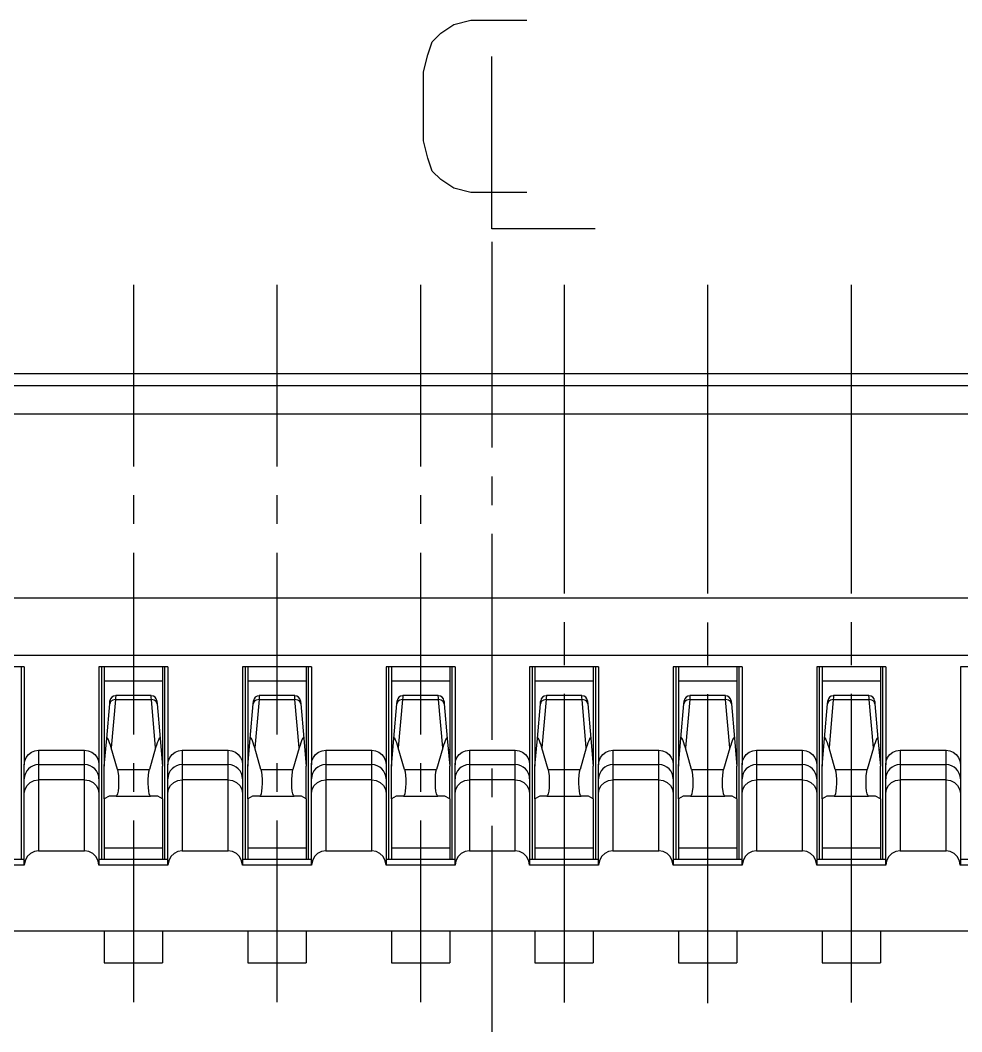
# Model space of a CAD drawing. Extents: x 0 to 420, y 0 to 297.
# Drawn here: x 69.46 to 85.86, y 126.57 to 144.18 of the extents above; entities that cross this region are included whole.
import ezdxf

# ---------------------------------------------------------------- set-up
doc = ezdxf.new("R2010")
doc.units = 0
doc.layers.add('541324033_sd', color=7, linetype='CONTINUOUS')

msp = doc.modelspace()

# ---------------------------------------------------------------- linework, layer by layer
at = {"layer": '541324033_sd', "color": 7}
for points in [[(76.782907, 143.9516), (77.007781, 144.102306)], [(77.007781, 144.102306), (77.307755, 144.176813)], [(77.307755, 144.176813), (78.282774, 144.176813)], [(76.632709, 143.80174), (76.782907, 143.9516)], [(76.557695, 143.576528), (76.632709, 143.80174)], [(76.482934, 143.276808), (76.557695, 143.576528)], [(79.469713, 140.546315), (77.669534, 140.546315), (77.669534, 143.546048)], [(76.482934, 142.077085), (76.482934, 143.276808)], [(76.557695, 141.777366), (76.482934, 142.077085)], [(76.782907, 141.402293), (76.632709, 141.552153), (76.557695, 141.777366)], [(77.007781, 141.251587), (76.782907, 141.402293)], [(77.307755, 141.17708), (77.007781, 141.251587)], [(78.282774, 141.17708), (77.307755, 141.17708)], [(77.680456, 136.738018), (77.680456, 140.321103)], [(71.430379, 139.570958), (71.430379, 136.409512)], [(73.930325, 139.570958), (73.930325, 136.409512)], [(76.430356, 139.570958), (76.430356, 136.409512)], [(78.930303, 139.570958), (78.930303, 134.201411)], [(81.430249, 139.570958), (81.430249, 134.196331)], [(83.930619, 139.570958), (83.930619, 134.201411)], [(117.780352, 138.021562), (37.580645, 138.021562)], [(26.680517, 137.820902), (128.680312, 137.820902)], [(127.680401, 137.32137), (27.680681, 137.32137)], [(77.680456, 135.738107), (77.680456, 136.237639)], [(71.430379, 135.909134), (71.430379, 135.409601)], [(73.930325, 135.909134), (73.930325, 135.409601)], [(76.430356, 135.909134), (76.430356, 135.409601)], [(77.680456, 131.654644), (77.680456, 135.237729)], [(71.430379, 134.909223), (71.430379, 131.747777)], [(73.930325, 134.909223), (73.930325, 131.747777)], [(76.430356, 134.909223), (76.430356, 131.747777)], [(37.055459, 134.120978), (118.305284, 134.120978)], [(78.930303, 133.701032), (78.930303, 132.950888)], [(81.430249, 133.695952), (81.430249, 132.945808)], [(83.930619, 133.701032), (83.930619, 132.950888)], [(117.704999, 133.121067), (37.655406, 133.121067)], [(69.530379, 132.921254), (68.330486, 132.921254)], [(69.480426, 129.571003), (69.480426, 132.921254)], [(69.530379, 132.921254), (69.530379, 131.219459)], [(72.030325, 132.921254), (70.830432, 132.921254)], [(70.830432, 132.921254), (70.830432, 131.219459)], [(70.880385, 129.571003), (70.880385, 132.921254)], [(70.923057, 132.921254), (70.923057, 132.676568)], [(71.938039, 132.921254), (71.938039, 132.676568)], [(71.980372, 129.571003), (71.980372, 132.921254)], [(72.030325, 132.921254), (72.030325, 131.219459)], [(74.530272, 132.921254), (73.330379, 132.921254)], [(73.330379, 132.921254), (73.330379, 131.219459)], [(73.380332, 129.571003), (73.380332, 132.921254)], [(73.423004, 132.921254), (73.423004, 132.676568)], [(74.437985, 132.921254), (74.437985, 132.676568)], [(74.480318, 129.571003), (74.480318, 132.921254)], [(74.530272, 132.921254), (74.530272, 131.219459)], [(77.030641, 132.921254), (75.83041, 132.921254)], [(75.83041, 132.921254), (75.83041, 131.219459)], [(75.880363, 129.571003), (75.880363, 132.921254)], [(75.92295, 132.921254), (75.92295, 132.676568)], [(76.938016, 132.921254), (76.938016, 132.676568)], [(76.98035, 129.571003), (76.98035, 132.921254)], [(77.030641, 132.921254), (77.030641, 131.219459)], [(79.530588, 132.921254), (78.330356, 132.921254)], [(78.330356, 132.921254), (78.330356, 131.219459)], [(78.380309, 129.571003), (78.380309, 132.921254)], [(78.422981, 132.921254), (78.422981, 132.676568)], [(79.437963, 132.921254), (79.437963, 132.676568)], [(79.480296, 129.571003), (79.480296, 132.921254)], [(79.530588, 132.921254), (79.530588, 131.219459)], [(82.030534, 132.921254), (80.830303, 132.921254)], [(80.830303, 132.921254), (80.830303, 131.219459)], [(80.880256, 129.571003), (80.880256, 132.921254)], [(80.922928, 132.921254), (80.922928, 132.676568)], [(81.937909, 132.921254), (81.937909, 132.676568)], [(81.980242, 129.571003), (81.980242, 132.921254)], [(82.030534, 132.921254), (82.030534, 131.219459)], [(84.530565, 132.921254), (83.330334, 132.921254)], [(83.330334, 132.921254), (83.330334, 131.219459)], [(83.380626, 129.571003), (83.380626, 132.921254)], [(83.422959, 132.921254), (83.422959, 132.676568)], [(84.43794, 132.921254), (84.43794, 132.676568)], [(84.480612, 129.571003), (84.480612, 132.921254)], [(84.530565, 132.921254), (84.530565, 131.219459)], [(87.030342, 132.921254), (85.830619, 132.921254)], [(85.830619, 132.921254), (85.830619, 131.219459)], [(70.923057, 132.676568), (70.923057, 131.483618)], [(70.923057, 132.676568), (71.938039, 132.676568)], [(71.938039, 132.676568), (71.938039, 131.483618)], [(73.423004, 132.676568), (73.423004, 131.483618)], [(73.423004, 132.676568), (74.437985, 132.676568)], [(74.437985, 132.676568), (74.437985, 131.483618)], [(75.92295, 132.676568), (75.92295, 131.483618)], [(75.92295, 132.676568), (76.938016, 132.676568)], [(76.938016, 132.676568), (76.938016, 131.483618)], [(78.422981, 132.676568), (78.422981, 131.483618)], [(78.422981, 132.676568), (79.437963, 132.676568)], [(79.437963, 132.676568), (79.437963, 131.483618)], [(80.922928, 132.676568), (80.922928, 131.483618)], [(80.922928, 132.676568), (81.937909, 132.676568)], [(81.937909, 132.676568), (81.937909, 131.483618)], [(83.422959, 132.676568), (83.422959, 131.483618)], [(83.422959, 132.676568), (84.43794, 132.676568)], [(84.43794, 132.676568), (84.43794, 131.483618)], [(71.122108, 132.421722), (71.121516, 132.414102), (71.120161, 132.391242), (71.117536, 132.354836)], [(71.738988, 132.421722), (71.122108, 132.421722)], [(71.74356, 132.354836), (71.740935, 132.391242), (71.739242, 132.414102), (71.738988, 132.421722)], [(73.622139, 132.421722), (73.621462, 132.414102), (73.620107, 132.391242), (73.617483, 132.354836)], [(74.238934, 132.421722), (73.622139, 132.421722)], [(74.243591, 132.354836), (74.240882, 132.391242), (74.239273, 132.414102), (74.238934, 132.421722)], [(76.122086, 132.421722), (76.121408, 132.414102), (76.120138, 132.391242), (76.117429, 132.354836)], [(76.738881, 132.421722), (76.122086, 132.421722)], [(76.743537, 132.354836), (76.740913, 132.391242), (76.739219, 132.414102), (76.738881, 132.421722)], [(78.622032, 132.421722), (78.621439, 132.414102), (78.620085, 132.391242), (78.61746, 132.354836)], [(79.238912, 132.421722), (78.622032, 132.421722)], [(78.930303, 132.451356), (78.930303, 127.080962)], [(79.243484, 132.354836), (79.240859, 132.391242), (79.239166, 132.414102), (79.238912, 132.421722)], [(81.122063, 132.421722), (81.121386, 132.414102), (81.120031, 132.391242), (81.117407, 132.354836)], [(81.738858, 132.421722), (81.122063, 132.421722)], [(81.430249, 132.446276), (81.430249, 127.070802)], [(81.743515, 132.354836), (81.740806, 132.391242), (81.739197, 132.414102), (81.738858, 132.421722)], [(83.62201, 132.421722), (83.621671, 132.414102), (83.620062, 132.391242), (83.617353, 132.354836)], [(84.238805, 132.421722), (83.62201, 132.421722)], [(83.930619, 132.451356), (83.930619, 127.080962)], [(84.243461, 132.354836), (84.240837, 132.391242), (84.239143, 132.414102), (84.238805, 132.421722)], [(70.965052, 131.673271), (71.017968, 132.276943)], [(71.117536, 132.354836), (71.069869, 132.345522), (71.033462, 132.316736), (71.017968, 132.276943)], [(71.017968, 132.276943), (71.02127, 132.316736), (71.022625, 132.329436)], [(71.117536, 132.354836), (71.043453, 131.510711)], [(71.117536, 132.354836), (71.74356, 132.354836)], [(71.817304, 131.510711), (71.74356, 132.354836)], [(71.843128, 132.276943), (71.82721, 132.316736), (71.791227, 132.345522), (71.74356, 132.354836)], [(71.838471, 132.329436), (71.839487, 132.316736), (71.843128, 132.276943)], [(71.843128, 132.276943), (71.895706, 131.673271)], [(73.464998, 131.673271), (73.517915, 132.276943)], [(73.617483, 132.354836), (73.5699, 132.345522), (73.533493, 132.316736), (73.517915, 132.276943)], [(73.517915, 132.276943), (73.521217, 132.316736), (73.522572, 132.329436)], [(73.617483, 132.354836), (73.543738, 131.510711)], [(73.617483, 132.354836), (74.243591, 132.354836)], [(74.317336, 131.510711), (74.243591, 132.354836)], [(74.343074, 132.276943), (74.327242, 132.316736), (74.291174, 132.345522), (74.243591, 132.354836)], [(74.338502, 132.329436), (74.339433, 132.316736), (74.343074, 132.276943)], [(74.343074, 132.276943), (74.395652, 131.673271)], [(75.965029, 131.673271), (76.017946, 132.276943)], [(76.117429, 132.354836), (76.069846, 132.345522), (76.03344, 132.316736), (76.017946, 132.276943)], [(76.017946, 132.276943), (76.021248, 132.316736), (76.022518, 132.329436)], [(76.117429, 132.354836), (76.043685, 131.510711)], [(76.117429, 132.354836), (76.743537, 132.354836)], [(76.817282, 131.510711), (76.743537, 132.354836)], [(76.843105, 132.276943), (76.827188, 132.316736), (76.79112, 132.345522), (76.743537, 132.354836)], [(76.838449, 132.329436), (76.839803, 132.316736), (76.843105, 132.276943)], [(76.843105, 132.276943), (76.896022, 131.673271)], [(78.464976, 131.673271), (78.517892, 132.276943)], [(78.61746, 132.354836), (78.569793, 132.345522), (78.533471, 132.316736), (78.517892, 132.276943)], [(78.517892, 132.276943), (78.521194, 132.316736), (78.522549, 132.329436)], [(78.61746, 132.354836), (78.543716, 131.510711)], [(78.61746, 132.354836), (79.243484, 132.354836)], [(79.317228, 131.510711), (79.243484, 132.354836)], [(79.343052, 132.276943), (79.327219, 132.316736), (79.291151, 132.345522), (79.243484, 132.354836)], [(79.338395, 132.329436), (79.33975, 132.316736), (79.343052, 132.276943)], [(79.343052, 132.276943), (79.395968, 131.673271)], [(80.964922, 131.673271), (81.017839, 132.276943)], [(81.117407, 132.354836), (81.069824, 132.345522), (81.033417, 132.316736), (81.017839, 132.276943)], [(81.017839, 132.276943), (81.021141, 132.316736), (81.022495, 132.329436)], [(81.117407, 132.354836), (81.043662, 131.510711)], [(81.117407, 132.354836), (81.743515, 132.354836)], [(81.817259, 131.510711), (81.743515, 132.354836)], [(81.842998, 132.276943), (81.827165, 132.316736), (81.791098, 132.345522), (81.743515, 132.354836)], [(81.838426, 132.329436), (81.839696, 132.316736), (81.842998, 132.276943)], [(81.842998, 132.276943), (81.895915, 131.673271)], [(83.464953, 131.673271), (83.51787, 132.276943)], [(83.617353, 132.354836), (83.56977, 132.345522), (83.533702, 132.316736), (83.51787, 132.276943)], [(83.51787, 132.276943), (83.521172, 132.316736), (83.522442, 132.329436)], [(83.617353, 132.354836), (83.543608, 131.510711)], [(83.617353, 132.354836), (84.243461, 132.354836)], [(84.317206, 131.510711), (84.243461, 132.354836)], [(84.343029, 132.276943), (84.327451, 132.316736), (84.291044, 132.345522), (84.243461, 132.354836)], [(84.338372, 132.329436), (84.339727, 132.316736), (84.343029, 132.276943)], [(84.343029, 132.276943), (84.395946, 131.673271)], [(71.131422, 130.67082), (71.006369, 130.67082), (70.923057, 130.623407), (70.923057, 131.192365), (70.965052, 131.673271)], [(71.043453, 131.510711), (71.029229, 131.558124), (71.015344, 131.599611), (71.00239, 131.634324), (70.990875, 131.661418), (70.980885, 131.679197), (70.973349, 131.686817), (70.967677, 131.685124), (70.965052, 131.673271)], [(71.895706, 131.673271), (71.893081, 131.685124), (71.887747, 131.686817), (71.880127, 131.679197), (71.870221, 131.661418), (71.858706, 131.634324), (71.845414, 131.599611), (71.831528, 131.558124), (71.817304, 131.510711)], [(71.895706, 131.673271), (71.938039, 131.192365)], [(73.631368, 130.67082), (73.5064, 130.67082), (73.423004, 130.623407), (73.423004, 131.192365), (73.464998, 131.673271)], [(73.543738, 131.510711), (73.529176, 131.558124), (73.51529, 131.599611), (73.502421, 131.634324), (73.490822, 131.661418), (73.480916, 131.679197), (73.473296, 131.686817), (73.467962, 131.685124), (73.464998, 131.673271)], [(74.395652, 131.673271), (74.393027, 131.685124), (74.387778, 131.686817), (74.380158, 131.679197), (74.370252, 131.661418), (74.358653, 131.634324), (74.345445, 131.599611), (74.33156, 131.558124), (74.317336, 131.510711)], [(74.395652, 131.673271), (74.437985, 131.192365)], [(76.131314, 130.67082), (76.006347, 130.67082), (75.92295, 130.623407), (75.92295, 131.192365), (75.965029, 131.673271)], [(76.043685, 131.510711), (76.029122, 131.558124), (76.015237, 131.599611), (76.002367, 131.634324), (75.990768, 131.661418), (75.980862, 131.679197), (75.973242, 131.686817), (75.967993, 131.685124), (75.965029, 131.673271)], [(76.896022, 131.673271), (76.893058, 131.685124), (76.887724, 131.686817), (76.880104, 131.679197), (76.870198, 131.661418), (76.858599, 131.634324), (76.84573, 131.599611), (76.831845, 131.558124), (76.817282, 131.510711)], [(76.896022, 131.673271), (76.938016, 131.192365)], [(78.631345, 130.67082), (78.506293, 130.67082), (78.422981, 130.623407), (78.422981, 131.192365), (78.464976, 131.673271)], [(78.543716, 131.510711), (78.529153, 131.558124), (78.515268, 131.599611), (78.502314, 131.634324), (78.490799, 131.661418), (78.480808, 131.679197), (78.473273, 131.686817), (78.467939, 131.685124), (78.464976, 131.673271)], [(79.395968, 131.673271), (79.393005, 131.685124), (79.387671, 131.686817), (79.380136, 131.679197), (79.370145, 131.661418), (79.35863, 131.634324), (79.345676, 131.599611), (79.331791, 131.558124), (79.317228, 131.510711)], [(79.395968, 131.673271), (79.437963, 131.192365)], [(81.131292, 130.67082), (81.006324, 130.67082), (80.922928, 130.623407), (80.922928, 131.192365), (80.964922, 131.673271)], [(81.043662, 131.510711), (81.029099, 131.558124), (81.015214, 131.599611), (81.002345, 131.634324), (80.990746, 131.661418), (80.98084, 131.679197), (80.97322, 131.686817), (80.967886, 131.685124), (80.964922, 131.673271)], [(81.895915, 131.673271), (81.892951, 131.685124), (81.887702, 131.686817), (81.880082, 131.679197), (81.870176, 131.661418), (81.858577, 131.634324), (81.845707, 131.599611), (81.831822, 131.558124), (81.817259, 131.510711)], [(81.895915, 131.673271), (81.937909, 131.192365)], [(83.631238, 130.67082), (83.506271, 130.67082), (83.422959, 130.623407), (83.422959, 131.192365), (83.464953, 131.673271)], [(83.543608, 131.510711), (83.529046, 131.558124), (83.515161, 131.599611), (83.502291, 131.634324), (83.490692, 131.661418), (83.480786, 131.679197), (83.473166, 131.686817), (83.467917, 131.685124), (83.464953, 131.673271)], [(84.395946, 131.673271), (84.392982, 131.685124), (84.387648, 131.686817), (84.380028, 131.679197), (84.370122, 131.661418), (84.358523, 131.634324), (84.345654, 131.599611), (84.331769, 131.558124), (84.317206, 131.510711)], [(84.395946, 131.673271), (84.43794, 131.192365)], [(69.530379, 131.219459), (69.53893, 131.284652), (69.564076, 131.345612), (69.603785, 131.397258), (69.655347, 131.437051), (69.715883, 131.462451), (69.780399, 131.470918)], [(69.780399, 131.470918), (70.580412, 131.470918)], [(69.780399, 131.470918), (69.780399, 131.221152)], [(70.580412, 131.470918), (70.645267, 131.462451), (70.70538, 131.437051), (70.757365, 131.397258), (70.797074, 131.345612), (70.821796, 131.284652), (70.830432, 131.219459)], [(70.580412, 131.221152), (70.580412, 131.470918)], [(70.923057, 131.483618), (70.948542, 131.483618)], [(70.923057, 131.483618), (70.923057, 131.192365)], [(71.151911, 131.138179), (71.043453, 131.510711)], [(71.817304, 131.510711), (71.708847, 131.138179)], [(71.912554, 131.483618), (71.938039, 131.483618), (71.938039, 131.192365)], [(72.030325, 131.219459), (72.038877, 131.284652), (72.064023, 131.345612), (72.103731, 131.397258), (72.155293, 131.437051), (72.215829, 131.462451), (72.280345, 131.470918)], [(72.280345, 131.470918), (73.080359, 131.470918)], [(72.280345, 131.470918), (72.280345, 131.221152)], [(73.080359, 131.470918), (73.145213, 131.462451), (73.205411, 131.437051), (73.257312, 131.397258), (73.29702, 131.345612), (73.321827, 131.284652), (73.330379, 131.219459)], [(73.080359, 131.221152), (73.080359, 131.470918)], [(73.423004, 131.483618), (73.448488, 131.483618)], [(73.423004, 131.483618), (73.423004, 131.192365)], [(73.651857, 131.138179), (73.543738, 131.510711)], [(74.317336, 131.510711), (74.208793, 131.138179)], [(74.412585, 131.483618), (74.437985, 131.483618), (74.437985, 131.192365)], [(74.530272, 131.219459), (74.538908, 131.284652), (74.564054, 131.345612), (74.603677, 131.397258), (74.655324, 131.437051), (74.715861, 131.462451), (74.780292, 131.470918)], [(74.780292, 131.470918), (75.58039, 131.470918)], [(74.780292, 131.470918), (74.780292, 131.221152)], [(75.58039, 131.470918), (75.64516, 131.462451), (75.705357, 131.437051), (75.757258, 131.397258), (75.796967, 131.345612), (75.821774, 131.284652), (75.83041, 131.219459)], [(75.58039, 131.221152), (75.58039, 131.470918)], [(75.92295, 131.483618), (75.948435, 131.483618)], [(75.92295, 131.483618), (75.92295, 131.192365)], [(76.151888, 131.138179), (76.043685, 131.510711)], [(76.817282, 131.510711), (76.708824, 131.138179)], [(76.912532, 131.483618), (76.938016, 131.483618), (76.938016, 131.192365)], [(77.030641, 131.219459), (77.038854, 131.284652), (77.064, 131.345612), (77.103709, 131.397258), (77.15527, 131.437051), (77.215807, 131.462451), (77.280323, 131.470918)], [(77.280323, 131.470918), (78.080336, 131.470918)], [(77.280323, 131.470918), (77.280323, 131.221152)], [(78.080336, 131.470918), (78.145191, 131.462451), (78.205388, 131.437051), (78.257289, 131.397258), (78.296998, 131.345612), (78.321805, 131.284652), (78.330356, 131.219459)], [(78.080336, 131.221152), (78.080336, 131.470918)], [(78.422981, 131.483618), (78.448466, 131.483618)], [(78.422981, 131.483618), (78.422981, 131.192365)], [(78.651835, 131.138179), (78.543716, 131.510711)], [(79.317228, 131.510711), (79.208771, 131.138179)], [(79.412478, 131.483618), (79.437963, 131.483618), (79.437963, 131.192365)], [(79.530588, 131.219459), (79.538885, 131.284652), (79.563946, 131.345612), (79.603655, 131.397258), (79.655556, 131.437051), (79.715753, 131.462451), (79.780269, 131.470918)], [(79.780269, 131.470918), (80.580283, 131.470918)], [(79.780269, 131.470918), (79.780269, 131.221152)], [(80.580283, 131.470918), (80.645137, 131.462451), (80.705335, 131.437051), (80.757235, 131.397258), (80.796944, 131.345612), (80.82209, 131.284652), (80.830303, 131.219459)], [(80.580283, 131.221152), (80.580283, 131.470918)], [(80.922928, 131.483618), (80.948412, 131.483618)], [(80.922928, 131.483618), (80.922928, 131.192365)], [(81.151781, 131.138179), (81.043662, 131.510711)], [(81.817259, 131.510711), (81.708717, 131.138179)], [(81.912509, 131.483618), (81.937909, 131.483618), (81.937909, 131.192365)], [(82.030534, 131.219459), (82.038832, 131.284652), (82.063978, 131.345612), (82.103601, 131.397258), (82.155587, 131.437051), (82.215784, 131.462451), (82.280216, 131.470918)], [(82.280216, 131.470918), (83.080314, 131.470918)], [(82.280216, 131.470918), (82.280216, 131.221152)], [(83.080314, 131.470918), (83.145083, 131.462451), (83.205281, 131.437051), (83.257182, 131.397258), (83.29689, 131.345612), (83.322036, 131.284652), (83.330334, 131.219459)], [(83.080314, 131.221152), (83.080314, 131.470918)], [(83.422959, 131.483618), (83.448359, 131.483618)], [(83.422959, 131.483618), (83.422959, 131.192365)], [(83.652151, 131.138179), (83.543608, 131.510711)], [(84.317206, 131.510711), (84.209087, 131.138179)], [(84.412456, 131.483618), (84.43794, 131.483618), (84.43794, 131.192365)], [(84.530565, 131.219459), (84.538778, 131.284652), (84.563924, 131.345612), (84.603632, 131.397258), (84.655533, 131.437051), (84.715562, 131.462451), (84.780755, 131.470918)], [(84.780755, 131.470918), (85.580853, 131.470918)], [(84.780755, 131.470918), (84.780755, 131.221152)], [(85.580853, 131.470918), (85.645199, 131.462451), (85.705312, 131.437051), (85.756959, 131.397258), (85.796752, 131.345612), (85.822152, 131.284652), (85.830619, 131.219459)], [(85.580853, 131.221152), (85.580853, 131.470918)], [(69.530379, 130.971386), (69.530379, 131.219459)], [(69.780399, 131.221152), (69.780399, 130.956146)], [(69.780399, 131.221152), (70.580412, 131.221152)], [(70.580412, 130.956146), (70.580412, 131.221152)], [(70.830432, 131.219459), (70.830432, 130.971386)], [(71.430379, 131.248245), (71.430379, 130.747866)], [(71.938039, 130.623407), (71.938039, 131.192365)], [(72.030325, 130.971386), (72.030325, 131.219459)], [(72.280345, 131.221152), (72.280345, 130.956146)], [(72.280345, 131.221152), (73.080359, 131.221152)], [(73.080359, 130.956146), (73.080359, 131.221152)], [(73.330379, 131.219459), (73.330379, 130.971386)], [(73.930325, 131.248245), (73.930325, 130.747866)], [(74.437985, 130.623407), (74.437985, 131.192365)], [(74.530272, 130.971386), (74.530272, 131.219459)], [(74.780292, 131.221152), (74.780292, 130.956146)], [(74.780292, 131.221152), (75.58039, 131.221152)], [(75.58039, 130.956146), (75.58039, 131.221152)], [(75.83041, 131.219459), (75.83041, 130.971386)], [(76.430356, 131.248245), (76.430356, 130.747866)], [(76.938016, 130.623407), (76.938016, 131.192365)], [(77.030641, 130.971386), (77.030641, 131.219459)], [(77.280323, 131.221152), (77.280323, 130.956146)], [(77.280323, 131.221152), (78.080336, 131.221152)], [(78.080336, 130.956146), (78.080336, 131.221152)], [(78.330356, 131.219459), (78.330356, 130.971386)], [(79.437963, 130.623407), (79.437963, 131.192365)], [(79.530588, 130.971386), (79.530588, 131.219459)], [(79.780269, 131.221152), (79.780269, 130.956146)], [(79.780269, 131.221152), (80.580283, 131.221152)], [(80.580283, 130.956146), (80.580283, 131.221152)], [(80.830303, 131.219459), (80.830303, 130.971386)], [(81.937909, 130.623407), (81.937909, 131.192365)], [(82.030534, 130.971386), (82.030534, 131.219459)], [(82.280216, 131.221152), (82.280216, 130.956146)], [(82.280216, 131.221152), (83.080314, 131.221152)], [(83.080314, 130.956146), (83.080314, 131.221152)], [(83.330334, 131.219459), (83.330334, 130.971386)], [(84.43794, 130.623407), (84.43794, 131.192365)], [(84.530565, 130.971386), (84.530565, 131.219459)], [(84.780755, 131.221152), (84.780755, 130.956146)], [(84.780755, 131.221152), (85.580853, 131.221152)], [(85.580853, 130.956146), (85.580853, 131.221152)], [(85.830619, 131.219459), (85.830619, 130.971386)], [(71.151911, 131.138179), (71.161478, 131.093306), (71.168421, 131.034039), (71.1724, 130.965459), (71.172739, 130.892646), (71.169437, 130.822373), (71.163171, 130.760566), (71.154197, 130.712307), (71.143275, 130.681827), (71.131422, 130.67082)], [(71.151911, 131.138179), (71.708847, 131.138179)], [(71.729675, 130.67082), (71.717821, 130.681827), (71.706899, 130.712307), (71.697586, 130.760566), (71.691321, 130.822373), (71.688357, 130.892646), (71.688696, 130.965459), (71.692337, 131.034039), (71.699279, 131.093306), (71.708847, 131.138179)], [(73.651857, 131.138179), (73.661509, 131.093306), (73.668452, 131.034039), (73.672346, 130.965459), (73.672685, 130.892646), (73.669383, 130.822373), (73.663118, 130.760566), (73.654228, 130.712307), (73.643306, 130.681827), (73.631368, 130.67082)], [(73.651857, 131.138179), (74.208793, 131.138179)], [(74.229621, 130.67082), (74.217768, 130.681827), (74.206846, 130.712307), (74.197617, 130.760566), (74.191267, 130.822373), (74.188304, 130.892646), (74.188643, 130.965459), (74.192283, 131.034039), (74.199226, 131.093306), (74.208793, 131.138179)], [(76.151888, 131.138179), (76.161456, 131.093306), (76.168398, 131.034039), (76.172378, 130.965459), (76.172716, 130.892646), (76.169753, 130.822373), (76.163064, 130.760566), (76.154174, 130.712307), (76.143252, 130.681827), (76.131314, 130.67082)], [(76.151888, 131.138179), (76.708824, 131.138179)], [(76.729652, 130.67082), (76.717714, 130.681827), (76.706792, 130.712307), (76.697564, 130.760566), (76.691298, 130.822373), (76.688335, 130.892646), (76.688589, 130.965459), (76.69223, 131.034039), (76.699511, 131.093306), (76.708824, 131.138179)], [(77.680456, 130.654733), (77.680456, 131.154265)], [(78.651835, 131.138179), (78.661402, 131.093306), (78.668345, 131.034039), (78.672324, 130.965459), (78.672663, 130.892646), (78.669699, 130.822373), (78.663095, 130.760566), (78.654121, 130.712307), (78.643199, 130.681827), (78.631345, 130.67082)], [(78.651835, 131.138179), (79.208771, 131.138179)], [(79.229599, 130.67082), (79.217745, 130.681827), (79.206823, 130.712307), (79.19751, 130.760566), (79.191245, 130.822373), (79.188281, 130.892646), (79.18862, 130.965459), (79.192599, 131.034039), (79.199542, 131.093306), (79.208771, 131.138179)], [(81.151781, 131.138179), (81.161433, 131.093306), (81.168376, 131.034039), (81.17227, 130.965459), (81.172609, 130.892646), (81.169646, 130.822373), (81.163042, 130.760566), (81.154152, 130.712307), (81.14323, 130.681827), (81.131292, 130.67082)], [(81.151781, 131.138179), (81.708717, 131.138179)], [(81.72963, 130.67082), (81.717692, 130.681827), (81.70677, 130.712307), (81.697541, 130.760566), (81.691191, 130.822373), (81.688228, 130.892646), (81.688566, 130.965459), (81.692546, 131.034039), (81.699488, 131.093306), (81.708717, 131.138179)], [(83.652151, 131.138179), (83.66138, 131.093306), (83.668322, 131.034039), (83.672301, 130.965459), (83.67264, 130.892646), (83.669677, 130.822373), (83.663327, 130.760566), (83.654098, 130.712307), (83.643176, 130.681827), (83.631238, 130.67082)], [(83.652151, 131.138179), (84.209087, 131.138179)], [(84.229576, 130.67082), (84.217638, 130.681827), (84.206716, 130.712307), (84.197826, 130.760566), (84.191222, 130.822373), (84.188259, 130.892646), (84.188513, 130.965459), (84.192492, 131.034039), (84.199435, 131.093306), (84.209087, 131.138179)], [(69.530379, 130.719927), (69.530379, 130.971386)], [(69.530379, 130.719927), (69.542571, 130.79274), (69.5783, 130.85878), (69.633503, 130.911273), (69.703352, 130.945139), (69.780399, 130.956146)], [(69.780399, 130.956146), (69.780399, 129.720862)], [(70.580412, 130.956146), (69.780399, 130.956146)], [(70.580412, 130.956146), (70.657797, 130.945139), (70.727224, 130.911273), (70.78285, 130.85878), (70.81824, 130.79274), (70.830432, 130.719927)], [(70.580412, 129.720862), (70.580412, 130.956146)], [(70.830432, 130.971386), (70.830432, 130.719927)], [(72.030325, 130.719927), (72.030325, 130.971386)], [(72.030325, 130.719927), (72.042517, 130.79274), (72.078246, 130.85878), (72.133534, 130.911273), (72.203299, 130.945139), (72.280345, 130.956146)], [(72.280345, 130.956146), (72.280345, 129.720862)], [(73.080359, 130.956146), (72.280345, 130.956146)], [(73.080359, 129.720862), (73.080359, 130.956146)], [(73.080359, 130.956146), (73.157744, 130.945139), (73.227594, 130.911273), (73.282796, 130.85878), (73.318187, 130.79274), (73.330379, 130.719927)], [(73.330379, 130.971386), (73.330379, 130.719927)], [(74.530272, 130.719927), (74.530272, 130.971386)], [(74.530272, 130.719927), (74.542548, 130.79274), (74.578278, 130.85878), (74.63348, 130.911273), (74.703245, 130.945139), (74.780292, 130.956146)], [(74.780292, 130.956146), (74.780292, 129.720862)], [(75.58039, 130.956146), (74.780292, 130.956146)], [(75.58039, 130.956146), (75.657775, 130.945139), (75.72754, 130.911273), (75.782743, 130.85878), (75.818133, 130.79274), (75.83041, 130.719927)], [(75.58039, 129.720862), (75.58039, 130.956146)], [(75.83041, 130.971386), (75.83041, 130.719927)], [(77.030641, 130.719927), (77.030641, 130.971386)], [(77.030641, 130.719927), (77.042495, 130.79274), (77.078224, 130.85878), (77.133426, 130.911273), (77.203276, 130.945139), (77.280323, 130.956146)], [(77.280323, 130.956146), (77.280323, 129.720862)], [(78.080336, 130.956146), (77.280323, 130.956146)], [(78.080336, 129.720862), (78.080336, 130.956146)], [(78.080336, 130.956146), (78.157721, 130.945139), (78.227486, 130.911273), (78.282774, 130.85878), (78.318164, 130.79274), (78.330356, 130.719927)], [(78.330356, 130.971386), (78.330356, 130.719927)], [(79.530588, 130.719927), (79.530588, 130.971386)], [(79.530588, 130.719927), (79.54278, 130.79274), (79.57817, 130.85878), (79.633458, 130.911273), (79.703223, 130.945139), (79.780269, 130.956146)], [(79.780269, 130.956146), (79.780269, 129.720862)], [(80.580283, 130.956146), (79.780269, 130.956146)], [(80.580283, 130.956146), (80.657668, 130.945139), (80.727518, 130.911273), (80.78272, 130.85878), (80.818111, 130.79274), (80.830303, 130.719927)], [(80.580283, 129.720862), (80.580283, 130.956146)], [(80.830303, 130.971386), (80.830303, 130.719927)], [(82.030534, 130.719927), (82.030534, 130.971386)], [(82.030534, 130.719927), (82.042811, 130.79274), (82.078201, 130.85878), (82.133404, 130.911273), (82.203169, 130.945139), (82.280216, 130.956146)], [(82.280216, 130.956146), (82.280216, 129.720862)], [(83.080314, 130.956146), (82.280216, 130.956146)], [(83.080314, 129.720862), (83.080314, 130.956146)], [(83.080314, 130.956146), (83.157699, 130.945139), (83.227464, 130.911273), (83.282666, 130.85878), (83.318057, 130.79274), (83.330334, 130.719927)], [(83.330334, 130.971386), (83.330334, 130.719927)], [(84.530565, 130.719927), (84.530565, 130.971386)], [(84.530565, 130.719927), (84.542757, 130.79274), (84.578148, 130.85878), (84.63335, 130.911273), (84.702862, 130.945139), (84.780755, 130.956146)], [(84.780755, 130.956146), (84.780755, 129.720862)], [(85.580853, 130.956146), (84.780755, 130.956146)], [(85.580853, 130.956146), (85.657899, 130.945139), (85.727326, 130.911273), (85.782359, 130.85878), (85.817919, 130.79274), (85.830619, 130.719927)], [(85.580853, 129.720862), (85.580853, 130.956146)], [(85.830619, 130.971386), (85.830619, 130.719927)], [(69.530379, 129.471096), (69.530379, 130.719927)], [(70.830432, 130.719927), (70.830432, 129.471096)], [(71.131422, 130.67082), (71.729675, 130.67082)], [(71.938039, 130.623407), (71.854727, 130.67082), (71.729675, 130.67082)], [(72.030325, 129.471096), (72.030325, 130.719927)], [(73.330379, 130.719927), (73.330379, 129.471096)], [(73.631368, 130.67082), (74.229621, 130.67082)], [(74.437985, 130.623407), (74.354673, 130.67082), (74.229621, 130.67082)], [(74.530272, 129.471096), (74.530272, 130.719927)], [(75.83041, 130.719927), (75.83041, 129.471096)], [(76.131314, 130.67082), (76.729652, 130.67082)], [(76.938016, 130.623407), (76.85462, 130.67082), (76.729652, 130.67082)], [(77.030641, 129.471096), (77.030641, 130.719927)], [(78.330356, 130.719927), (78.330356, 129.471096)], [(78.631345, 130.67082), (79.229599, 130.67082)], [(79.437963, 130.623407), (79.354651, 130.67082), (79.229599, 130.67082)], [(79.530588, 129.471096), (79.530588, 130.719927)], [(80.830303, 130.719927), (80.830303, 129.471096)], [(81.131292, 130.67082), (81.72963, 130.67082)], [(81.937909, 130.623407), (81.854597, 130.67082), (81.72963, 130.67082)], [(82.030534, 129.471096), (82.030534, 130.719927)], [(83.330334, 130.719927), (83.330334, 129.471096)], [(83.631238, 130.67082), (84.229576, 130.67082)], [(84.43794, 130.623407), (84.354544, 130.67082), (84.229576, 130.67082)], [(84.530565, 129.471096), (84.530565, 130.719927)], [(85.830619, 130.719927), (85.830619, 129.471096)], [(70.923057, 130.623407), (70.923057, 129.770816)], [(71.938039, 130.623407), (71.938039, 129.770816)], [(73.423004, 130.623407), (73.423004, 129.770816)], [(74.437985, 130.623407), (74.437985, 129.770816)], [(75.92295, 130.623407), (75.92295, 129.770816)], [(76.938016, 130.623407), (76.938016, 129.770816)], [(78.422981, 130.623407), (78.422981, 129.770816)], [(79.437963, 130.623407), (79.437963, 129.770816)], [(80.922928, 130.623407), (80.922928, 129.770816)], [(81.937909, 130.623407), (81.937909, 129.770816)], [(83.422959, 130.623407), (83.422959, 129.770816)], [(84.43794, 130.623407), (84.43794, 129.770816)], [(71.430379, 130.247488), (71.430379, 127.086042)], [(73.930325, 130.247488), (73.930325, 127.086042)], [(76.430356, 130.247488), (76.430356, 127.086042)], [(77.680456, 126.57127), (77.680456, 130.154355)], [(70.923057, 129.770816), (71.938039, 129.770816)], [(70.923057, 129.770816), (70.923057, 129.571003)], [(71.938039, 129.770816), (71.938039, 129.571003)], [(73.423004, 129.770816), (74.437985, 129.770816)], [(73.423004, 129.770816), (73.423004, 129.571003)], [(74.437985, 129.770816), (74.437985, 129.571003)], [(75.92295, 129.770816), (76.938016, 129.770816)], [(75.92295, 129.770816), (75.92295, 129.571003)], [(76.938016, 129.770816), (76.938016, 129.571003)], [(78.422981, 129.770816), (79.437963, 129.770816)], [(78.422981, 129.770816), (78.422981, 129.571003)], [(79.437963, 129.770816), (79.437963, 129.571003)], [(80.922928, 129.770816), (81.937909, 129.770816)], [(80.922928, 129.770816), (80.922928, 129.571003)], [(81.937909, 129.770816), (81.937909, 129.571003)], [(83.422959, 129.770816), (84.43794, 129.770816)], [(83.422959, 129.770816), (83.422959, 129.571003)], [(84.43794, 129.770816), (84.43794, 129.571003)], [(69.780399, 129.720862), (69.705638, 129.709009), (69.637821, 129.674296), (69.582957, 129.619263), (69.546211, 129.548989), (69.530633, 129.471096)], [(69.780399, 129.720862), (70.580412, 129.720862)], [(70.830094, 129.471096), (70.814854, 129.548989), (70.777854, 129.619263), (70.722991, 129.674296), (70.655173, 129.709009), (70.580412, 129.720862)], [(72.280345, 129.720862), (72.205585, 129.709009), (72.137767, 129.674296), (72.082903, 129.619263), (72.046158, 129.548989), (72.030664, 129.471096)], [(72.280345, 129.720862), (73.080359, 129.720862)], [(73.33004, 129.471096), (73.314885, 129.548989), (73.277801, 129.619263), (73.222937, 129.674296), (73.155119, 129.709009), (73.080359, 129.720862)], [(74.780292, 129.720862), (74.705616, 129.709009), (74.637798, 129.674296), (74.58285, 129.619263), (74.546189, 129.548989), (74.53061, 129.471096)], [(74.780292, 129.720862), (75.58039, 129.720862)], [(75.830071, 129.471096), (75.814831, 129.548989), (75.777832, 129.619263), (75.723222, 129.674296), (75.655066, 129.709009), (75.58039, 129.720862)], [(77.280323, 129.720862), (77.205562, 129.709009), (77.137744, 129.674296), (77.082881, 129.619263), (77.046135, 129.548989), (77.030895, 129.471096)], [(77.280323, 129.720862), (78.080336, 129.720862)], [(78.330018, 129.471096), (78.314778, 129.548989), (78.277778, 129.619263), (78.223168, 129.674296), (78.155097, 129.709009), (78.080336, 129.720862)], [(79.780269, 129.720862), (79.705847, 129.709009), (79.637691, 129.674296), (79.582827, 129.619263), (79.546082, 129.548989), (79.530927, 129.471096)], [(79.780269, 129.720862), (80.580283, 129.720862)], [(80.830049, 129.471096), (80.814809, 129.548989), (80.778063, 129.619263), (80.7232, 129.674296), (80.655043, 129.709009), (80.580283, 129.720862)], [(82.280216, 129.720862), (82.205878, 129.709009), (82.137722, 129.674296), (82.082773, 129.619263), (82.046113, 129.548989), (82.030873, 129.471096)], [(82.280216, 129.720862), (83.080314, 129.720862)], [(83.329995, 129.471096), (83.314755, 129.548989), (83.278094, 129.619263), (83.223146, 129.674296), (83.154989, 129.709009), (83.080314, 129.720862)], [(84.780755, 129.720862), (84.705402, 129.709009), (84.637668, 129.674296), (84.583143, 129.619263), (84.546059, 129.548989), (84.530819, 129.471096)], [(84.780755, 129.720862), (85.580853, 129.720862)], [(85.829772, 129.471096), (85.814532, 129.548989), (85.778126, 129.619263), (85.723092, 129.674296), (85.655359, 129.709009), (85.580853, 129.720862)], [(69.530633, 129.471096), (68.330147, 129.471096)], [(69.530379, 129.571003), (68.330486, 129.571003)], [(72.030664, 129.471096), (70.830094, 129.471096)], [(72.030325, 129.571003), (70.830432, 129.571003)], [(74.53061, 129.471096), (73.33004, 129.471096)], [(74.530272, 129.571003), (73.330379, 129.571003)], [(77.030895, 129.471096), (75.830071, 129.471096)], [(77.030641, 129.571003), (75.83041, 129.571003)], [(79.530927, 129.471096), (78.330018, 129.471096)], [(79.530588, 129.571003), (78.330356, 129.571003)], [(82.030873, 129.471096), (80.830049, 129.471096)], [(82.030534, 129.571003), (80.830303, 129.571003)], [(84.530819, 129.471096), (83.329995, 129.471096)], [(84.530565, 129.571003), (83.330334, 129.571003)], [(87.031189, 129.471096), (85.829772, 129.471096)], [(87.030342, 129.571003), (85.830619, 129.571003)], [(115.055786, 128.321326), (40.305551, 128.321326)], [(70.923057, 128.321326), (70.923057, 127.770994)], [(71.938039, 128.321326), (71.938039, 127.770994)], [(73.423004, 128.321326), (73.423004, 127.770994)], [(74.437985, 128.321326), (74.437985, 127.770994)], [(75.92295, 128.321326), (75.92295, 127.770994)], [(76.938016, 128.321326), (76.938016, 127.770994)], [(78.422981, 128.321326), (78.422981, 127.770994)], [(79.437963, 128.321326), (79.437963, 127.770994)], [(80.922928, 128.321326), (80.922928, 127.770994)], [(81.937909, 128.321326), (81.937909, 127.770994)], [(83.422959, 128.321326), (83.422959, 127.770994)], [(84.43794, 128.321326), (84.43794, 127.770994)], [(70.923057, 127.770994), (71.938039, 127.770994)], [(73.423004, 127.770994), (74.437985, 127.770994)], [(75.92295, 127.770994), (76.938016, 127.770994)], [(78.422981, 127.770994), (79.437963, 127.770994)], [(80.922928, 127.770994), (81.937909, 127.770994)], [(83.422959, 127.770994), (84.43794, 127.770994)]]:
    msp.add_lwpolyline(points, dxfattribs=at)
for points in [[(71.118806, 132.420876), (71.06826, 132.419182), (71.026858, 132.380236), (71.022625, 132.329436)], [(71.838471, 132.329436), (71.833899, 132.380236), (71.792497, 132.420029), (71.741613, 132.420876)], [(73.618837, 132.420876), (73.568207, 132.419182), (73.52689, 132.380236), (73.522572, 132.329436)], [(74.338502, 132.329436), (74.334184, 132.380236), (74.292528, 132.420029), (74.241898, 132.420876)], [(76.118784, 132.420876), (76.068153, 132.419182), (76.026836, 132.380236), (76.022518, 132.329436)], [(76.838449, 132.329436), (76.834131, 132.380236), (76.792475, 132.420029), (76.741844, 132.420876)], [(78.61873, 132.420876), (78.568184, 132.419182), (78.526782, 132.380236), (78.522549, 132.329436)], [(79.338395, 132.329436), (79.334162, 132.380236), (79.292421, 132.420029), (79.241875, 132.420876)], [(81.118761, 132.420876), (81.068131, 132.419182), (81.026813, 132.380236), (81.022495, 132.329436)], [(81.838426, 132.329436), (81.834108, 132.380236), (81.792452, 132.420029), (81.741822, 132.420876)], [(83.618708, 132.420876), (83.568077, 132.419182), (83.52676, 132.380236), (83.522442, 132.329436)], [(84.338372, 132.329436), (84.334054, 132.380236), (84.292399, 132.420029), (84.241768, 132.420876)], [(69.780399, 131.221152), (69.642477, 131.221152), (69.530379, 131.109392), (69.530379, 130.971386)], [(70.830432, 130.971386), (70.830432, 131.109392), (70.718673, 131.221152), (70.580412, 131.221152)], [(72.280345, 131.221152), (72.142424, 131.221152), (72.030325, 131.109392), (72.030325, 130.971386)], [(73.330379, 130.971386), (73.330379, 131.109392), (73.218619, 131.221152), (73.080359, 131.221152)], [(74.780292, 131.221152), (74.64237, 131.221152), (74.530272, 131.109392), (74.530272, 130.971386)], [(75.83041, 130.971386), (75.83041, 131.109392), (75.718565, 131.221152), (75.58039, 131.221152)], [(77.280323, 131.221152), (77.142401, 131.221152), (77.030641, 131.109392), (77.030641, 130.971386)], [(78.330356, 130.971386), (78.330356, 131.109392), (78.218596, 131.221152), (78.080336, 131.221152)], [(79.780269, 131.221152), (79.642348, 131.221152), (79.530588, 131.109392), (79.530588, 130.971386)], [(80.830303, 130.971386), (80.830303, 131.109392), (80.718543, 131.221152), (80.580283, 131.221152)], [(82.280216, 131.221152), (82.142379, 131.221152), (82.030534, 131.109392), (82.030534, 130.971386)], [(83.330334, 130.971386), (83.330334, 131.109392), (83.218489, 131.221152), (83.080314, 131.221152)], [(84.780755, 131.221152), (84.642325, 131.221152), (84.530565, 131.109392), (84.530565, 130.971386)], [(85.830619, 130.971386), (85.830619, 131.109392), (85.718859, 131.221152), (85.580853, 131.221152)]]:
    msp.add_open_spline(points, degree=3, dxfattribs=at)

doc.saveas('drawing.dxf')
